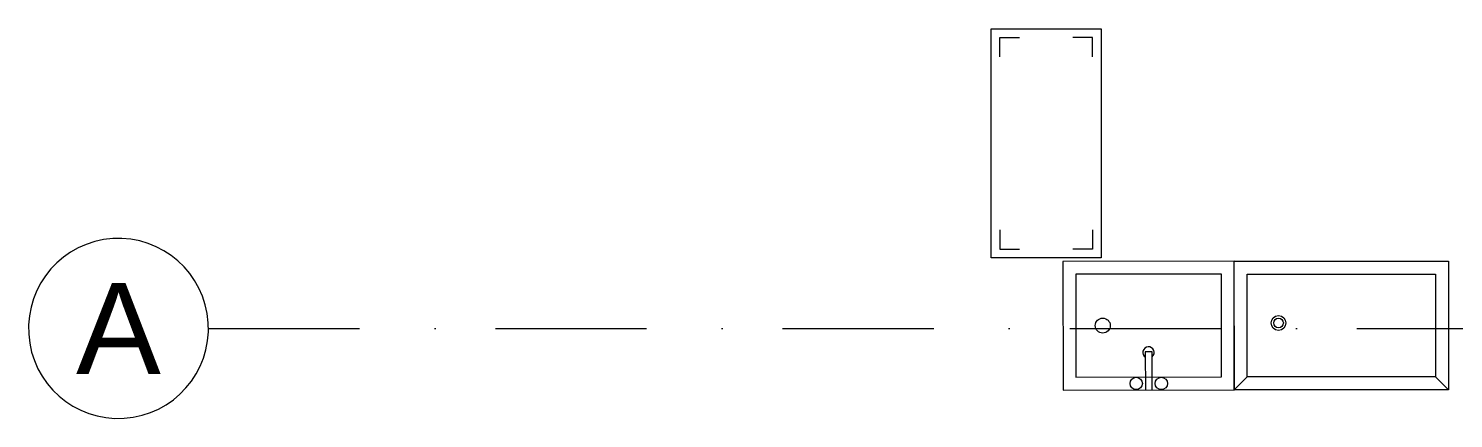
# Model space of a CAD drawing. Header units: millimetres. Extents: x -164867 to 807677, y -316775 to 513985.
# Drawn here: x 240111 to 246765, y 457543 to 459362 of the extents above; entities that cross this region are included whole.
import ezdxf

# ---------------------------------------------------------------- set-up
doc = ezdxf.new("R2010")
doc.units = ezdxf.units.MM
doc.linetypes.add('CENTER2', pattern=[28.575, 19.05, -3.175, 3.175, -3.175])
doc.linetypes.add('А_Штрихпунктирная', pattern=[1340.555525, 705.555534, -352.777767, 0, -282.222223])
doc.layers.add('00_asys', color=7, linetype='CENTER2', lineweight=13)
doc.layers.add('TECHNO', color=7, linetype='Continuous', lineweight=15)
doc.styles.get("Standard").update_dxf_attribs({"font": 'arial.ttf'})

# ---------------------------------------------------------------- blocks, each defined once
blk = doc.blocks.new('11 vonia')
at = {"transparency": 33554669}
for p, q in [((-120636.4, -206774.6), (-120636.4, -206806.4)), ((-120459, -206774.6), (-120636.4, -206774.6)), ((-120636.4, -206806.4), (-120459, -206806.4))]:
    blk.add_line(p, q, dxfattribs=at).dxf.unprotected_set("ltscale", 0)
for points in [[(-120459, -206390.5), (-121059, -206390.5), (-121059, -207190.5), (-120459, -207190.5)], [(-120519, -206450.5), (-120999, -206450.5), (-120999, -207130.5), (-120519, -207130.5)]]:
    blk.add_lwpolyline(points, close=True, dxfattribs=at).dxf.unprotected_set("ltscale", 0)
blk.add_circle((-120759.6, -207004.9), 35, dxfattribs=at).dxf.unprotected_set("ltscale", 0)
for centre, major_axis, start_param, end_param in [((-120489.3, -206731.8), (-20.3, 20.3), 1.570796326794896, 7.853981633974483), ((-120633.6, -206791.6), (-18.9, 18.9), 4.616524, 9.626689), ((-120489.3, -206849.2), (-20.3, 20.3), 1.570796326794896, 7.853981633974483)]:
    blk.add_ellipse(centre, major_axis=major_axis, ratio=1, start_param=start_param, end_param=end_param, dxfattribs=at).dxf.unprotected_set("ltscale", 0)
blk = doc.blocks.new('12 vonia')
at = {"ltscale": 200, "transparency": 33554669}
blk.add_lwpolyline([(-120459, -205390.5), (-120459, -206390.5), (-121059, -206390.5), (-121059, -205390.5), (-120459, -205390.5), (-120519, -205450.5), (-120519, -206330.5), (-120999, -206330.5), (-120999, -205450.5), (-120519, -205450.5), (-120519, -206330.5), (-120459, -206390.5)], dxfattribs=at)
for radius in [34.4, 22.6]:
    blk.add_circle((-120771, -206183.9), radius, dxfattribs=at)
blk = doc.blocks.new('Stelazas')
at = {"transparency": 33554669}
for p, q in [((4.73, 120.23), (15.44, 120.23)), ((4.73, 109.75), (4.73, 120.23)), ((55.27, 120.23), (44.56, 120.23)), ((55.27, 109.75), (55.27, 120.23)), ((4.73, 15.25), (4.73, 4.77)), ((55.27, 15.25), (55.27, 4.77)), ((4.73, 4.77), (15.44, 4.77)), ((55.27, 4.77), (44.56, 4.77))]:
    blk.add_line(p, q, dxfattribs=at)
blk.add_lwpolyline([(0, 0), (60, 0), (60, 125), (0, 125)], close=True, dxfattribs=at)
blk = doc.blocks.new('TECHNOLOGIJA Garmatnaya')
at = {"layer": 'TECHNO', "transparency": 33554687}
h = blk.add_hatch(dxfattribs=at)
h.set_pattern_fill('ANGLE', color=256, scale=427.350427, angle=674.61224, style=0)
h.set_pattern_definition([(44.61224, (-63835.11, -51557.29), (82.53586, -83.66064), [85.47009, -32.05128]), (314.61224, (-63835.11, -51557.29), (-83.66064, -82.53586), [85.47009, -32.05128])])
edge = h.paths.add_edge_path()
edge.add_line((-2389.3, 1358.3), (-2389.5, 1268.8))
edge = h.paths.add_edge_path()
edge.add_line((-2297.8, 1358.1), (-2389.3, 1358.3))
edge = h.paths.add_edge_path()
edge.add_line((-2391.3, 371.5), (-2391.1, 461))
edge = h.paths.add_edge_path()
edge.add_line((-2299.8, 371.3), (-2391.3, 371.5))
edge = h.paths.add_edge_path()
edge.add_line((-1957.4, 1357.4), (-1957.6, 1267.9))
edge = h.paths.add_edge_path()
edge.add_line((-2048.9, 1357.6), (-1957.4, 1357.4))
edge = h.paths.add_edge_path()
edge.add_line((-1959.4, 370.6), (-1959.2, 460.8))
edge = h.paths.add_edge_path()
edge.add_line((-2050.9, 370.8), (-1959.4, 370.6))
edge = h.paths.add_edge_path()
edge.add_line((-2429.8, 1331.9), (-2431.9, 330.8))
edge = h.paths.add_edge_path()
edge.add_line((-2385.9, 330.7), (-1921.3, 329.7))
edge = h.paths.add_edge_path()
edge.add_line((-1919, 329.7), (-1916.9, 1379.7))
edge = h.paths.add_edge_path()
edge.add_line((-1916.9, 1398.1), (-2429.7, 1399.2))
at = {"layer": 'TECHNO', "transparency": 33554687, "xscale": -8.547008546614528, "yscale": 8.547008547000587, "zscale": 8.547008547009588, "rotation": 0.0002472814492371356}
blk.add_blockref('Stelazas', (-1919, 329.7), dxfattribs=at)
at = {"layer": 'TECHNO', "transparency": 33554687}
for name, p, rotation in [('11 vonia', (205261.8, -120457.5), 270.0798925539801), ('12 vonia', (205101.9, -120730.6), 270.0041177531412)]:
    blk.add_blockref(name, p, dxfattribs=dict(at, rotation=rotation))
blk = doc.blocks.new('OSI Garmatnaya')
at = {"layer": '00_asys', "linetype": 'Continuous', "transparency": 33554687}
blk.add_lwpolyline([(-6926.46, -26.65, 1), (-6088.16, 26.65, 1)], format="xyb", close=True, dxfattribs=at)
at = {"layer": '00_asys', "linetype": 'А_Штрихпунктирная', "transparency": 33554687}
blk.add_lwpolyline([(-6087.31, 0), (59815.7, 0)], dxfattribs=at)
at = {"layer": '00_asys', "transparency": 33554687, "insert": (-6507.31, 0), "char_height": 425, "width": 1206.7351, "attachment_point": 5}
blk.add_mtext('{\\fArial|b0|i0|c204|p34;А}', dxfattribs=at)

msp = doc.modelspace()

# ---------------------------------------------------------------- block references
at = {"layer": 'TECHNO', "transparency": 33554687}
msp.add_blockref('TECHNOLOGIJA Garmatnaya', (247038.21, 457962.73), dxfattribs=at)

# ---------------------------------------------------------------- next in the draw order: block references
at = {"layer": '00_asys', "linetype": 'CENTER2', "lineweight": 25, "ltscale": 200, "transparency": 33554687}
msp.add_blockref('OSI Garmatnaya', (247038.21, 457962.73), dxfattribs=at)

doc.saveas('drawing.dxf')
